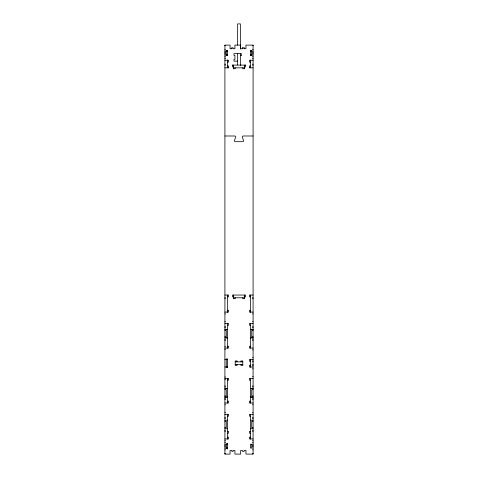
<?xml version="1.0" encoding="UTF-8"?>
<svg xmlns="http://www.w3.org/2000/svg" width="478" height="478" viewBox="0 0 478 478"><rect width="100%" height="100%" fill="white"/><g stroke="black" fill="none" stroke-linecap="round" stroke-linejoin="round"><path stroke-width="0.72" d="M235.218 67.828L235.218 68.736L233.401 68.736L233.401 66.92L232.493 66.92L232.493 65.104M237.65 64.859L237.65 53.59M240.374 64.494L240.374 65.104L240.374 53.59M242.794 67.828L242.794 68.736L244.611 68.736L244.611 66.92L245.519 66.92L245.519 65.104M242.483 48.744L240.655 48.744L240.667 45.105L234.913 45.105L234.913 48.744L233.091 48.744L233.109 47.836L231.866 47.836M224.911 45.368L225.425 45.368M252.575 45.368L253.089 45.368M224.911 45.715L225.425 45.715M252.575 45.715L253.089 45.715M242.471 47.836L244.15 47.836L244.15 48.744L245.967 48.744L245.955 45.105L253.089 45.105L253.089 454.1L245.967 454.1L245.967 450.467L244.15 450.467L244.15 451.375L242.483 451.375L242.483 450.467L240.667 450.467L240.667 454.1L234.925 454.1L234.925 450.467L233.109 450.467L233.109 451.375L231.878 451.375L231.878 450.467L230.061 450.467L230.061 454.1L224.911 454.1L224.911 45.105L230.061 45.105L230.049 48.744L231.878 48.744M224.911 49.348L225.425 49.348M252.575 49.348L253.089 49.348M224.911 51.164L227.642 51.164M250.358 51.164L253.089 51.164M224.911 52.682L225.425 52.682M252.575 52.682L253.089 52.682M224.911 53.59L225.425 53.59M252.575 53.59L253.089 53.59M224.911 54.952L227.642 54.952A0.681 0.681 0 0 1 226.96 55.633A0.681 0.681 0 0 1 226.273 54.952L226.273 51.056M253.089 54.952L250.358 54.952A0.681 0.681 0 0 0 251.04 55.633A0.681 0.681 0 0 0 251.727 54.952L251.47 50.608M240.362 55.406L241.288 55.406M224.911 56.768L225.425 56.768M252.575 56.768L253.089 56.768M224.911 58.436L225.425 58.436M252.575 58.436L253.089 58.436M224.911 60.258L228.55 60.258L228.55 62.074L227.642 62.074M253.089 60.258L249.45 60.258L249.45 62.074L250.358 62.074M237.65 61.166L233.999 61.166L234.017 59.344L234.925 59.344L234.925 55.406L233.999 55.406L234.017 53.59L241.288 53.59L241.271 55.406M224.911 64.195L225.425 64.195M252.575 64.195L253.089 64.195M224.911 65.104L225.425 65.104M232.183 65.104L245.817 65.104M252.575 65.104L253.089 65.104M227.642 66.012L228.562 66.012L228.562 67.828M250.376 66.012L249.45 66.012L249.468 67.828M224.911 67.828L228.621 67.828M233.395 67.828L244.605 67.828M249.379 67.828L253.089 67.828M224.911 135.997L234.818 135.997A0.908 0.908 0 0 1 235.672 137.216L234.453 140.502A0.908 0.908 0 0 0 235.325 141.673L242.675 141.673A0.908 0.908 0 0 0 243.547 140.502L242.328 137.216A0.908 0.908 0 0 1 243.183 135.997L253.089 135.997M224.911 295.046L228.55 295.046L228.55 296.868L227.642 296.868M253.089 295.046L249.45 295.046L249.45 296.868L250.358 296.868M233.401 296.868L232.493 296.868L232.493 295.046L245.519 295.046L245.519 296.868L244.611 296.868M224.911 297.776L225.425 297.776M233.395 297.776L244.605 297.776M252.575 297.776L253.089 297.776M224.911 298.684L225.425 298.684M252.575 298.684L253.089 298.684M227.642 310.27L228.55 310.27L228.55 312.086L224.911 312.086M250.358 310.27L249.45 310.27L249.45 312.086L253.089 312.086M224.911 313.909L225.425 313.909M252.575 313.909L253.089 313.909M224.911 321.634L225.425 321.634M252.575 321.634L253.089 321.634M224.911 323.451L228.55 323.451L228.55 325.267L227.642 325.267M253.089 323.451L249.45 323.451L249.45 325.267L250.358 325.267M224.911 326.773L225.425 326.773M252.575 326.773L253.089 326.773M224.911 327.681L225.425 327.681M252.575 327.681L253.089 327.681M224.911 330.412L226.273 330.412L226.273 336.775L224.911 336.775M253.089 330.412L251.727 330.412L251.727 336.775L253.089 336.775M224.911 339.5L225.425 339.5M252.575 339.5L253.089 339.5M224.911 340.408L225.425 340.408M252.575 340.408L253.089 340.408M227.642 346.245L228.55 346.245L228.55 348.068L224.911 348.068M250.358 346.245L249.45 346.245L249.45 348.068L253.089 348.068M224.911 346.699L225.425 346.699M227.301 346.699L227.642 346.699M224.911 349.43L225.425 349.43M252.575 349.884L253.089 349.884M252.575 357.61L253.089 357.61M224.911 359.426L227.642 359.426L227.642 367.002A0.681 0.681 0 0 1 226.96 367.684A0.681 0.681 0 0 1 226.273 367.002L226.273 359.426A0.681 0.681 0 0 1 226.96 358.745A0.681 0.681 0 0 1 227.642 359.426M253.089 359.426L249.45 359.426L249.45 361.243L250.358 361.243M250.358 360.938L250.699 360.938M252.575 360.938L253.089 360.938M235.212 361.852L242.788 361.852M252.575 361.852L253.089 361.852M235.212 364.577L242.788 364.577M252.575 364.577L253.089 364.577M250.358 365.18L249.45 365.18L249.45 367.002L253.089 367.002M250.358 365.485L250.699 365.485M252.575 365.485L253.089 365.485M224.911 367.002L227.642 367.002M252.575 368.819L253.089 368.819M252.575 376.545L253.089 376.545M224.911 376.999L225.425 376.999M224.911 378.361L228.55 378.361L228.55 380.177L227.642 380.177M253.089 378.361L249.45 378.361L249.45 380.177L250.358 380.177M224.911 379.723L225.425 379.723M227.301 379.723L227.642 379.723M224.911 386.015L225.425 386.015M252.575 386.015L253.089 386.015M224.911 386.929L225.425 386.929M252.575 386.929L253.089 386.929M224.911 389.654L226.273 389.654L226.273 396.017L224.911 396.017M253.089 389.654L251.727 389.654L251.727 396.017L253.089 396.017M224.911 397.051L227.642 397.051M250.358 397.051L253.089 397.051M224.911 397.093L227.642 397.093M250.358 397.093L253.089 397.093M224.911 398.742L225.425 398.742M252.575 398.742L253.089 398.742M224.911 399.65L225.425 399.65M252.575 399.65L253.089 399.65M227.642 401.156L228.55 401.156L228.55 402.978L224.911 402.978M250.358 401.156L249.45 401.156L249.45 402.978L253.089 402.978M224.911 404.794L225.425 404.794M252.575 404.794L253.089 404.794M224.911 412.52L225.425 412.52M252.575 412.52L253.089 412.52M224.911 414.336L228.55 414.336L228.55 416.153L227.642 416.153M253.089 414.336L249.45 414.336L249.45 416.153L250.358 416.153M224.911 417.664L225.425 417.664M252.575 417.664L253.089 417.664M224.911 418.573L225.425 418.573M252.575 418.573L253.089 418.573M224.911 420.258L227.642 420.222M250.358 420.222L253.089 420.258M224.911 421.297L226.273 421.297L226.273 427.661L224.911 427.661M253.089 421.297L251.727 421.297L251.727 427.661L253.089 427.661M224.911 428.736L227.642 428.736M250.358 428.736L253.089 428.7M224.911 430.385L225.425 430.385M252.575 430.385L253.089 430.385M224.911 431.293L225.425 431.293M227.301 431.293L227.642 431.293M250.358 431.293L250.699 431.293M252.575 431.293L253.089 431.293M227.642 431.377L228.55 431.377L228.55 433.193L227.642 433.193M250.358 431.377L249.45 431.377L249.45 433.193L250.358 433.193M227.642 437.137L228.55 437.137L228.55 438.953L224.911 438.953M250.358 437.137L249.45 437.137L249.45 438.953L253.089 438.953M224.911 440.77L225.425 440.77M252.575 440.77L253.089 440.77M224.911 442.437L225.425 442.437M252.575 442.437L253.089 442.437M224.911 444.253L225.425 444.253M226.273 444.253L227.642 444.253A0.681 0.681 0 0 0 226.96 443.572A0.681 0.681 0 0 0 226.273 444.253L226.53 448.603M252.575 444.253L253.089 444.253M224.911 445.615L225.425 445.615M252.575 445.615L253.089 445.615M224.911 446.524L225.425 446.524M252.575 446.524L253.089 446.524M224.911 448.041L227.642 448.041M252.575 448.041L253.089 448.041M224.911 449.858L225.425 449.858M252.575 449.858L253.089 449.858M224.911 453.497L225.425 453.497M252.575 453.497L253.089 453.497M224.911 453.837L225.425 453.837M252.575 453.837L253.089 453.837M227.642 51.056L227.385 50.608A0.693 0.693 0 0 0 226.225 51.044M250.358 50.483L250.358 55.633M250.376 60.037L250.358 67.828M250.358 295.046L250.358 312.427M250.358 323.337L250.358 348.181M250.358 359.199L250.358 367.343M250.358 378.361L250.358 403.205M250.358 414.223L250.358 439.067M244.605 65.104L244.611 68.736M244.605 295.046L244.611 298.684L242.794 298.684L242.794 297.776M244.139 47.836L244.139 48.744M242.483 47.836L242.471 48.744M240.978 361.852L240.978 360.938L242.794 360.938L242.794 365.485L240.978 365.485L240.978 364.577M240.655 45.105L240.655 48.744M240.374 49.001L240.374 23.9L237.65 23.9L237.65 45.105M237.04 361.852L237.04 360.938L235.218 360.938L235.218 365.485L237.04 365.485L237.04 364.577M235.218 297.776L235.218 298.684L233.401 298.684L233.395 295.046M233.395 65.104L233.401 68.736M231.878 47.836L231.866 48.744M227.642 50.483L227.642 55.633M227.653 60.037L227.642 67.828M227.642 295.046L227.642 312.427M227.642 323.337L227.642 348.187M227.642 378.361L227.642 403.205M227.642 414.223L227.642 439.067M227.642 443.345L227.642 449.063M250.311 51.044A0.693 0.693 0 0 1 251.422 50.662M227.689 448.167A0.693 0.693 0 0 1 226.578 448.549M227.642 329.336L224.911 329.336L227.642 329.372M253.089 329.336L250.358 329.336L253.089 329.372M227.642 337.809L224.911 337.809L227.642 337.85M253.089 337.809L250.358 337.809L253.089 337.85M227.642 388.578L224.911 388.578L227.642 388.614M253.089 388.578L250.358 388.578L253.089 388.614M251.727 444.253L250.358 444.253L250.358 448.041L251.727 448.041L251.727 444.253"/></g></svg>
